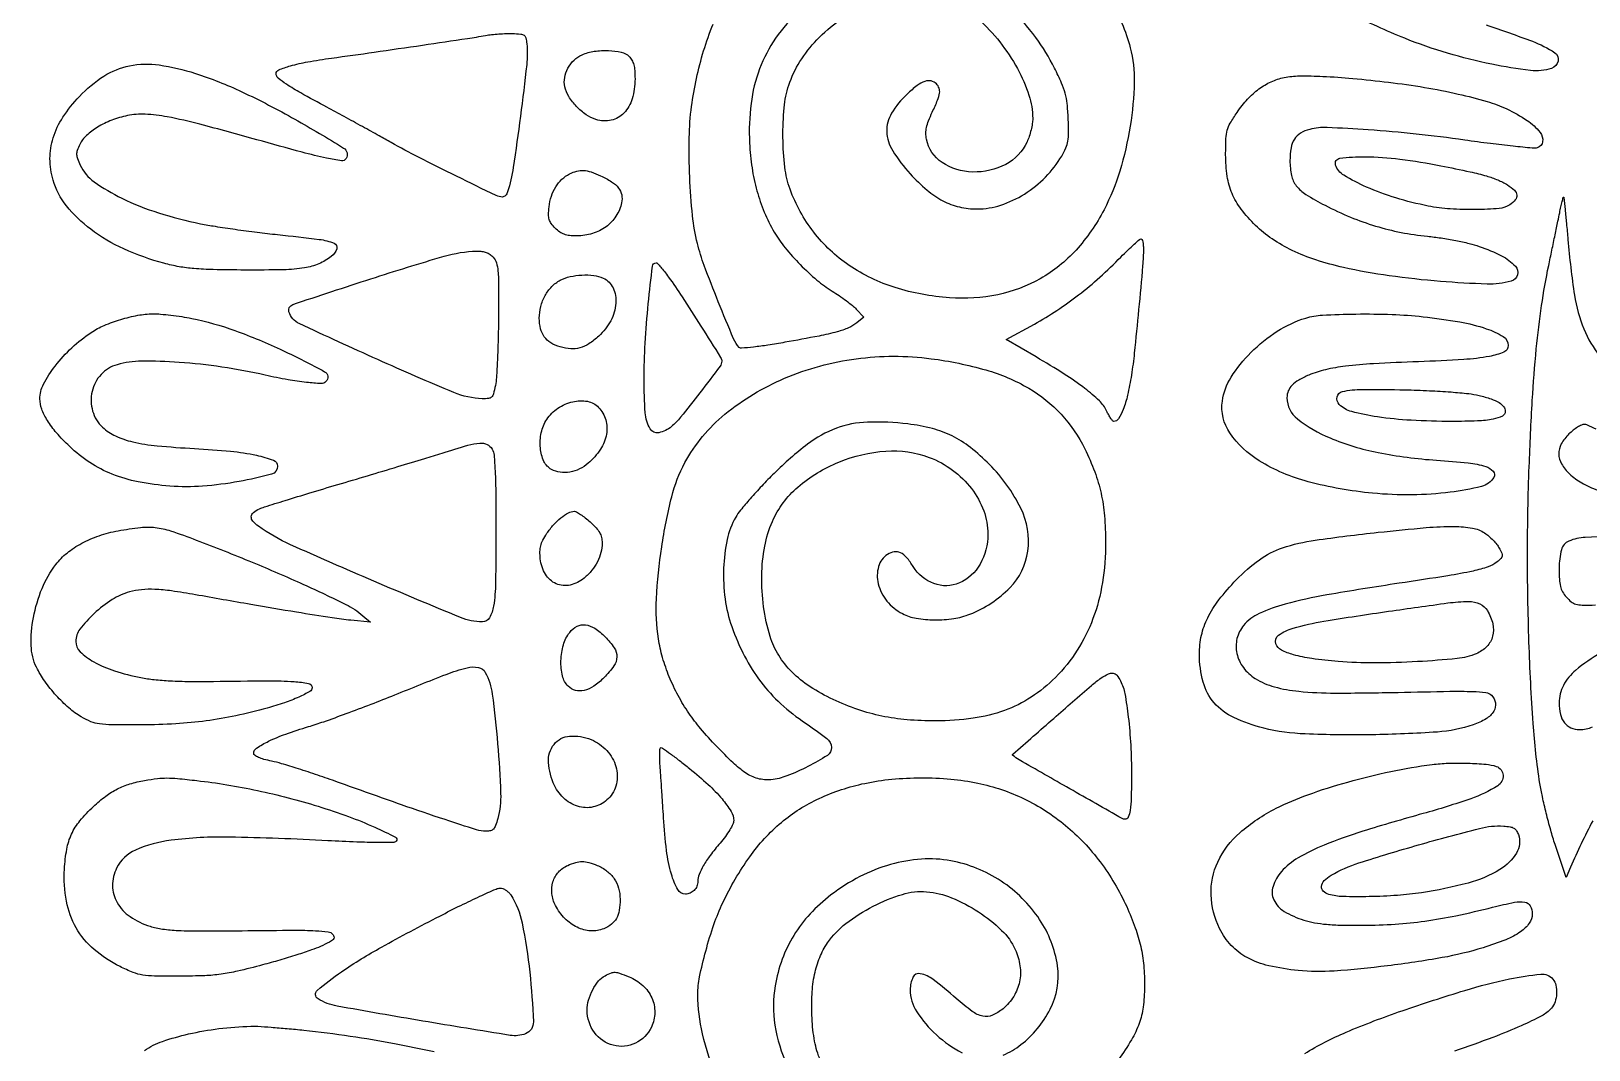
# Model space of a CAD drawing. Header units: inches. Extents: x 0 to 5940, y 0 to 4205.
# Drawn here: x 5384.58 to 5421.95, y 754.89 to 779.32 of the extents above; entities that cross this region are included whole.
import ezdxf

# ---------------------------------------------------------------- set-up
doc = ezdxf.new("R2010")
doc.units = ezdxf.units.IN
doc.header["$LTSCALE"] = 50
doc.header["$MEASUREMENT"] = 0
doc.layers.get('0').update_dxf_attribs({"color": 1})

# ---------------------------------------------------------------- blocks, each defined once
blk = doc.blocks.new('JACZ-COO-GE-001-CAR-LOGO-R00')
at = {"color": 8}
for points in [[(4803.14, 3117.4, -0.009), (4818.68, 3111.92, -0.057263), (4826.12, 3108.12, -0.311914), (4827.25, 3105.3, -0.262646), (4825.03, 3102.87, -0.110016), (4817.95, 3102.16, -0.020648), (4805.02, 3104.26, -0.021887), (4790.27, 3107.96, -0.021999), (4775.93, 3112.93, -0.029395), (4757.91, 3121.33, -0.075322)], [(4677.15, 3125.53, -0.084402), (4684.18, 3109.77, -0.068974), (4685.5, 3098.25, -0.034234), (4684.14, 3083.59, -0.033526), (4680.65, 3068.53, -0.045997), (4675.4, 3055.65, -0.064319), (4666.03, 3042.16, -0.079334), (4654.09, 3032.57, -0.080058), (4639.86, 3027.24, -0.066979), (4623.75, 3026.19, -0.05844), (4605.56, 3029.6, -0.073931), (4590.17, 3037.03, -0.078576), (4578.31, 3048.17, -0.07794), (4570.43, 3062.46, -0.058112), (4568.68, 3069.82, -0.026077), (4568.04, 3079.76, -0.026099), (4568.44, 3089.74, -0.05622), (4570, 3097.27, -0.061242), (4573.7, 3105.15, -0.051663), (4579.39, 3112.41, -0.047189), (4586.98, 3118.91, -0.036159)], [(4633.36, 3119.4, -0.042536), (4640.55, 3111.7, -0.041327), (4646.41, 3102.82, -0.044168), (4650.3, 3093.91, -0.082648), (4651.55, 3086.16, -0.037475), (4651.41, 3084.42, -0.019744), (4650.99, 3082.29, -0.019534), (4650.38, 3080.12, -0.028399), (4649.66, 3078.28, -0.167645), (4642.57, 3070.8, -0.127322), (4631.48, 3068.24, -0.138565), (4621.22, 3071.43, -0.204828), (4616.04, 3079.17, -0.046571), (4615.85, 3081.21, -0.05209), (4616.06, 3083.16, -0.04131), (4616.72, 3085.38, -0.016966), (4617.97, 3088.26, 0.011712), (4619.76, 3092.3, 0.061946), (4620.41, 3094.62, 0.120896), (4620.26, 3096.26, 0.113411), (4619.37, 3097.68, 0.143159), (4617.58, 3098.66, 0.139043), (4615.51, 3098.54, 0.080422), (4612.94, 3097.15, 0.023761), (4609.53, 3094.24, 0.068195), (4604.34, 3087.86, 0.147527), (4602.76, 3081.79, 0.129328), (4604.74, 3075.32, 0.046994), (4610.58, 3067.61, 0.031429), (4616.21, 3062.19, 0.055535), (4621.55, 3058.6, 0.063402), (4627.02, 3056.57, 0.057512), (4633.02, 3055.89, 0.079554), (4640.87, 3057.16, 0.060272), (4648.77, 3060.88, 0.058118), (4655.85, 3066.55, 0.062215), (4661.24, 3073.58, 0.029495), (4662.62, 3076.28, 0.060409), (4663.3, 3078.56, 0.043785), (4663.53, 3081.36, 0.009524), (4663.42, 3086.22, 0.014988), (4663.07, 3091.13, 0.041071), (4662.43, 3094.55, 0.038037), (4661.21, 3097.96, 0.011404), (4658.85, 3102.96, 0.043633), (4652.55, 3113.2, 0.032653), (4643.98, 3123.3, 0.033127)], [(4573.51, 3122.12, 0.053419), (4565.59, 3112.96, 0.061652), (4560.23, 3102.74, 0.058999), (4557.37, 3091.14, 0.04319), (4556.87, 3077.88, 0.025292), (4557.69, 3069.59, 0.030419), (4559.33, 3061.94, 0.031719), (4561.81, 3054.82, 0.03263), (4565.14, 3048.15, 0.038941), (4568.76, 3042.93, 0.022937), (4573.83, 3037.27, 0.022943), (4579.39, 3032.11, 0.039269), (4584.52, 3028.41, -0.013075), (4586.83, 3026.92, -0.011289), (4589.18, 3025.24, -0.011431), (4591.24, 3023.62, -0.032101), (4592.57, 3022.37), (4595.07, 3019.71), (4592.74, 3017.82, -0.069091), (4589.99, 3016.16, -0.03532), (4586.17, 3014.83, -0.018592), (4580.1, 3013.42, -0.003346), (4568.69, 3011.31, -0.006195), (4563.03, 3010.37, -0.010165), (4558.22, 3009.73, -0.005023), (4554.21, 3009.33, -0.222705), (4553.44, 3009.6, -0.09739), (4551.53, 3012.46, -0.003385), (4546.42, 3024.88, -0.006476), (4541.71, 3036.99, -0.028134), (4539.43, 3044.34, -0.036178), (4537.8, 3053.65, -0.014516), (4536.88, 3066.54, -0.014648), (4536.71, 3079.73, -0.029046), (4537.48, 3090.16, -0.020405), (4539.12, 3099.52, -0.02051), (4541.51, 3108.71, -0.020393), (4544.67, 3117.71, -0.01964)], [(4839.95, 2982.24, 0.007688), (4837.06, 2983.63, 0.108913), (4835.94, 2983.88, 0.112693), (4835.04, 2983.67, 0.028253), (4833.72, 2982.94, 0.027408), (4832.26, 2981.91, 0.024584), (4830.87, 2980.68, 0.072906), (4828.29, 2977.33, 0.131866), (4827.45, 2974, 0.130391), (4828.39, 2970.67, 0.07049), (4831.06, 2967.32, 0.062913), (4835.12, 2964.36, 0.039109), (4840.5, 2961.91, 0.02964)], [(4853.38, 2946.84, 0.005195), (4836.3, 2946.12, 0.087247), (4830.81, 2944.86, 0.233275), (4828.35, 2942, 0.063446), (4827.57, 2935.91, 0.012295), (4827.66, 2932.07, 0.04866), (4828.01, 2929.74, 0.070048), (4828.72, 2927.97, 0.047019), (4829.99, 2926.18, 0.044224), (4831.63, 2924.59, 0.104254), (4833.14, 2923.82, 0.062754), (4835.27, 2923.51, 0.008795), (4839.74, 2923.52, 0.025258)], [(4841.53, 2907.47, 0.044768), (4833.09, 2901.67, 0.098832), (4829.01, 2896.64, 0.121828), (4827.57, 2890.8, 0.056825), (4828.01, 2886.97, 0.107148), (4829.33, 2884.17, 0.128067), (4831.5, 2882.48, 0.102174), (4834.41, 2881.88, 0.102952), (4838.72, 2882.78, 0.029787)], [(4838.83, 2851.42, 0.019032), (4831.39, 2835.91), (4829.88, 2832.44), (4826.25, 2843.41, -0.011277), (4824.75, 2848.3, -0.007598), (4823.25, 2853.95, -0.007656), (4821.97, 2859.46, -0.015046), (4821.14, 2863.88, -0.021096), (4818.9, 2883.94, -0.008841), (4817.5, 2911.09, -0.008563), (4817, 2940.93, -0.009419), (4817.56, 2969.82, -0.004815), (4818.61, 2991.89, -0.009865), (4819.94, 3009.16, -0.012177), (4821.71, 3023.64, -0.015266), (4824.08, 3036.96, 0.000112), (4825.15, 3042.1, 0.00011), (4826.23, 3047.27, 0.000108), (4827.18, 3051.81, 0.000417), (4827.76, 3054.63, -0.003837), (4828.19, 3056.64, -0.006311), (4828.59, 3058.34, -0.001628), (4828.96, 3059.79, -0.342557), (4829.07, 3059.88, -0.384649), (4829.17, 3059.79, -0.00024), (4829.59, 3055.69, -0.002436), (4830.03, 3051.09, -0.001463), (4830.51, 3045.63, 0.015999), (4832.71, 3027.03, 0.060668), (4835.83, 3015.77, 0.07302), (4841.25, 3006.68, 0.030212)], [(4580.56, 2771.34, -0.055976), (4578.63, 2777.68, -0.035051), (4577.75, 2785.38, -0.022981), (4577.76, 2793.4, -0.038969), (4578.61, 2800.06, -0.045711), (4580.32, 2805.69, -0.054224), (4582.96, 2810.58, -0.078182), (4589.1, 2817.04, -0.044729), (4598.2, 2822.83, -0.045058), (4607.97, 2826.8, -0.09507), (4616.07, 2827.67, -0.076805), (4624.42, 2825.66, -0.046982), (4633.42, 2820.94, -0.047511), (4641.17, 2814.77, -0.094095), (4645.7, 2808.38, -0.071504), (4647.3, 2802.91, -0.086639), (4647.15, 2797.58, -0.088636), (4645.2, 2792.71, -0.078893), (4641.63, 2788.58, -0.073076), (4638.07, 2786.38, -0.156553), (4634.9, 2786.07, -0.104841), (4631.29, 2787.7, -0.023152), (4625.97, 2791.98, 0.016559), (4618.31, 2798.31, 0.117224), (4613.94, 2800.28, 0.339665), (4611.52, 2799.07, 0.113464), (4610.57, 2794.95, 0.144531), (4612.75, 2787.57, 0.065422), (4619.34, 2779.82, 0.064405), (4627.91, 2773.87, 0.120089)], [(4641.71, 2773.06, 0.061894), (4647.62, 2776.56, 0.056111), (4653.07, 2781.86, 0.051786), (4657.38, 2788.38, 0.157757), (4659.84, 2802.88, 0.111602), (4653.86, 2818.41, 0.099537), (4640.97, 2831.24, 0.100838), (4624.17, 2838.01, 0.062439), (4614.32, 2838.57, 0.052577), (4604.02, 2836.78, 0.049709), (4593.76, 2832.73, 0.044148), (4584.07, 2826.59, 0.04257), (4577.09, 2820.25, 0.049384), (4571.66, 2813.1, 0.04996), (4567.79, 2805.1, 0.045346), (4565.42, 2796.23, 0.082524), (4565.36, 2783.09, 0.06647), (4569.43, 2769.54, 0.064716)], [(4545.95, 2765.24, -0.036136), (4541.15, 2780.19, -0.059773), (4539.57, 2793.34, -0.050619), (4540.17, 2799.23, -0.015945), (4542.22, 2807.85, -0.016436), (4544.98, 2816.78, -0.027821), (4547.93, 2824.02, -0.043633), (4556.92, 2839.35, -0.063647), (4567.52, 2850.85, -0.067158), (4580.2, 2858.89, -0.055805), (4595.37, 2863.9, -0.028625), (4604.43, 2865.28, -0.022968), (4614.27, 2865.75, -0.022942), (4624.13, 2865.31, -0.028326), (4633.23, 2863.96, -0.061787), (4648.69, 2858.72, -0.060565), (4662.52, 2849.83, -0.059035), (4674.11, 2837.65, -0.053621), (4682.97, 2822.72, -0.020323), (4685.85, 2815.65, -0.032025), (4687.68, 2809.37, -0.033035), (4688.66, 2803.04, -0.023534), (4688.94, 2795.87, -0.030943), (4688.47, 2789.11, -0.053577), (4687.15, 2783.65, -0.048421), (4684.58, 2778.22, -0.020745), (4680.19, 2771.51, -0.028564)], [(4742.49, 2773.59, -0.037572), (4756.33, 2780.72, -0.017857), (4775.07, 2787.89, -0.008022), (4796.07, 2794.7, -0.022774), (4810.97, 2798.53, -0.027068), (4821.41, 2800.13, -0.249011), (4825.51, 2798.45, -0.120338), (4826.51, 2796.41, -0.067391), (4826.73, 2793.64, -0.0661), (4826.2, 2790.85, -0.101506), (4824.97, 2788.72, -0.090633), (4821.74, 2786.18, -0.016976), (4814.93, 2782.88, -0.01459), (4805.41, 2778.99, -0.006358), (4792.57, 2774.36, 0.011298)], [(4354.51, 2774.64, -0.063929), (4360.57, 2777.65, -0.027169), (4369.29, 2780.13, -0.025204), (4379.45, 2781.91, -0.022899), (4390.07, 2782.73, -0.022868), (4392.41, 2782.7, -0.003711), (4396.94, 2782.39, -0.004087), (4402.27, 2781.95, -0.003586), (4407.83, 2781.4, -0.009753), (4423.35, 2779.44, -0.011062), (4438.14, 2776.95, -0.004076), (4451.38, 2774.31, -0.355286)]]:
    blk.add_lwpolyline(points, format="xyb", dxfattribs=at)
for points in [[(4482.39, 3111.09, -0.051554), (4482.34, 3104.15, -0.00464), (4480.26, 3086.87, -0.005366), (4477.86, 3069.76, -0.038325), (4475.98, 3061.63, -0.058154), (4475.68, 3060.96, -0.061975), (4475.24, 3060.39, -0.069548), (4474.74, 3060.01, -0.128111), (4474.24, 3059.88, -0.113107), (4472.16, 3060.36, -0.001212), (4458.85, 3066.83, -0.004319), (4446.2, 3073.17, -0.010706), (4437.07, 3078.08, 0.002592), (4433.07, 3080.32, 0.000975), (4427.45, 3083.41, 0.000966), (4421.32, 3086.75, 0.001175), (4415.57, 3089.86, -0.003786), (4406.79, 3094.66, -0.018959), (4402, 3097.57, -0.029854), (4399.24, 3099.63, -0.220424), (4398.57, 3101.08, -0.305323), (4399.45, 3102.39, -0.027629), (4403.36, 3103.73, -0.024665), (4409.11, 3105.05, -0.009974), (4417.07, 3106.3, 0.001424), (4431.3, 3108.3, 0.000964), (4447.52, 3110.65, 0.000677), (4462.56, 3112.88, 0.007454), (4468.57, 3113.88, -0.01652), (4470.62, 3114.18, -0.009888), (4473.07, 3114.4, -0.009895), (4475.52, 3114.53, -0.016925), (4477.57, 3114.53, -0.014304), (4480.36, 3114.36, -0.133186), (4481.48, 3113.94, -0.183169), (4482.07, 3113.07, -0.032284)], [(4516.57, 3106.88, -0.067992), (4517.53, 3105.62, -0.063808), (4518.14, 3104.11, -0.046956), (4518.47, 3102.13, -0.017822), (4518.57, 3099.33, -0.070221), (4517.63, 3092.7, -0.122359), (4514.87, 3087.92, -0.149641), (4510.64, 3085.57, -0.12573), (4505.5, 3085.78, -0.080206), (4502.24, 3087.36, -0.050045), (4499.01, 3090.14, -0.050304), (4496.43, 3093.48, -0.085784), (4495.1, 3096.73, -0.099222), (4495.05, 3099.8, -0.079341), (4496.15, 3102.94, -0.077759), (4498.19, 3105.62, -0.088743), (4500.88, 3107.41, -0.065), (4504.95, 3108.59, -0.046232), (4509.68, 3108.86, -0.047452), (4513.99, 3108.3, -0.141318)], [(4371.57, 3101.21, -0.031382), (4387.13, 3095.04, -0.018711), (4404.83, 3085.89, -0.009638), (4421.13, 3076.26, -0.414312), (4421.96, 3072.71, -0.295885), (4420.47, 3072, -0.018753), (4415.44, 3072.87, -0.013976), (4407.3, 3074.83, -0.002433), (4392.07, 3079.03, 0.003875), (4373.1, 3084.21, 0.018601), (4362.18, 3086.67, 0.033066), (4354.76, 3087.55, 0.064782), (4348.83, 3087.09, 0.039971), (4343.59, 3085.54, 0.044391), (4338.85, 3083.22, 0.049067), (4335.11, 3080.42, 0.096729), (4332.9, 3077.45, 0.02475), (4332.07, 3075.45, 0.092529), (4331.85, 3074.11, 0.085731), (4332.12, 3072.73, 0.019478), (4333.06, 3070.53, 0.1278), (4337.72, 3064.97, 0.041729), (4347, 3059.46, 0.036649), (4359.22, 3054.59, 0.027105), (4373.32, 3050.96, 0.01031), (4378.16, 3050.1, 0.003999), (4384.9, 3049.09, 0.003956), (4392.22, 3048.12, 0.004888), (4399.06, 3047.33, -0.004967), (4412.99, 3045.72, -0.065733), (4417.98, 3044.41, -0.396995), (4418.82, 3042.57, -0.145021), (4417.01, 3040.01, -0.066687), (4412.86, 3037.56, -0.061271), (4408.09, 3036.2, -0.033757), (4401.02, 3035.57, -0.006371), (4388.07, 3035.47, -0.003916), (4377.54, 3035.61, -0.015549), (4371.08, 3035.95, -0.023449), (4366.11, 3036.59, -0.021398), (4361.07, 3037.72, -0.040925), (4347.67, 3042.52, -0.054484), (4336.56, 3049.1, -0.062854), (4328.44, 3056.96, -0.098615), (4323.98, 3065.54, -0.070394), (4322.95, 3072.71, -0.076707), (4324.01, 3079.67, -0.069135), (4327.27, 3086.54, -0.044279), (4332.76, 3093.48, -0.06123), (4341, 3100.3, -0.093325), (4349.59, 3103.76, -0.084881), (4359.45, 3104.02, -0.043049)], [(4770.57, 3098.25, -0.011872), (4782.56, 3096.53, -0.013894), (4793.84, 3094.31, -0.014897), (4803.47, 3091.83, -0.040103), (4810.07, 3089.33, -0.036158), (4816.85, 3085.51, -0.079993), (4821.2, 3081.49, -0.200532), (4822.06, 3078.36, -0.308876), (4820.26, 3076.34, -0.084965), (4818.61, 3076.21, -0.002965), (4812.19, 3076.85, -0.005447), (4804.59, 3077.73, -0.003773), (4796.01, 3078.89, 0.008737), (4779.72, 3080.93, 0.009386), (4763.75, 3082.34, 0.007376), (4749.98, 3083.1, 0.07157), (4744.18, 3082.5, 0.07335), (4741.09, 3081.22, 0.11786), (4739.05, 3079.23, 0.099384), (4737.93, 3076.28, 0.041651), (4737.57, 3072.01, 0.051639), (4738.08, 3067.07, 0.115607), (4739.67, 3063.67, 0.086511), (4742.93, 3060.74, 0.02062), (4749.29, 3057.12, 0.021107), (4757.81, 3053.17, 0.024619), (4766.21, 3050.17, 0.025103), (4774.72, 3048.06, 0.023733), (4783.56, 3046.76, -0.013313), (4788.08, 3046.19, -0.010268), (4792.98, 3045.34, -0.010406), (4797.52, 3044.36, -0.024326), (4800.86, 3043.39, -0.034191), (4808.33, 3040.23, -0.089787), (4812.95, 3036.74, -0.259568), (4813.65, 3033.86, -0.262818), (4811.56, 3031.77, -0.07552), (4803.48, 3030.79, -0.012763), (4787.89, 3031.66, -0.014657), (4770.78, 3033.56, -0.019892), (4755.49, 3036.33, -0.023582), (4746.27, 3038.85, -0.032912), (4738.34, 3042.01, -0.036664), (4731.62, 3045.85, -0.045905), (4726.06, 3050.38, -0.035489), (4721.22, 3055.85, -0.06348), (4718.2, 3061.03, -0.063825), (4716.59, 3066.79, -0.036271), (4716.07, 3074.01, -0.009295), (4716.17, 3079.44, -0.056412), (4716.59, 3082.21, -0.068193), (4717.59, 3084.6, -0.017073), (4719.87, 3088.16, -0.035145), (4723.41, 3092.59, -0.047729), (4727.21, 3096, -0.052118), (4731.29, 3098.4, -0.057095), (4735.66, 3099.82, -0.047749), (4740.69, 3100.35, -0.013503), (4748.57, 3100.21, -0.011766), (4758.55, 3099.52, -0.006712)], [(4788.07, 3070.33, -0.003469), (4797.86, 3068.29, -0.017182), (4803.31, 3066.91, -0.029971), (4807.05, 3065.59, -0.037338), (4810.32, 3063.9, -0.051024), (4812.6, 3062.16, -0.177864), (4813.42, 3060.53, -0.207767), (4812.93, 3058.93, -0.071088), (4811.07, 3057.29, -0.12455), (4807.53, 3056.06, -0.017318), (4799.71, 3055.67, -0.020824), (4791.17, 3055.9, -0.031445), (4783.79, 3056.87, -0.025098), (4772.96, 3059.57, -0.030663), (4763.17, 3063.2, -0.030706), (4755.59, 3067.14, -0.180159), (4752.83, 3070.58, -0.470552), (4754.25, 3072.84, -0.034246), (4762.64, 3073.36, -0.029775), (4774.36, 3072.57, -0.018056)], [(4507.07, 3067, -0.035103), (4510.76, 3064.98, -0.084567), (4513.05, 3062.89, -0.114996), (4514.11, 3060.6, -0.105572), (4514.09, 3057.99, -0.089545), (4512.21, 3053.48, -0.090333), (4508.88, 3049.92, -0.086322), (4504.36, 3047.66, -0.073276), (4499.07, 3046.88, -0.026142), (4496.66, 3047, -0.060152), (4494.89, 3047.41, -0.068029), (4493.41, 3048.18, -0.042234), (4491.9, 3049.45, -0.036052), (4490.54, 3051.02, -0.089946), (4489.87, 3052.38, -0.077164), (4489.66, 3054, -0.021661), (4489.84, 3056.57, -0.05153), (4490.61, 3060.11, -0.058944), (4492.08, 3063.25, -0.062666), (4494.13, 3065.8, -0.073144), (4496.67, 3067.61, -0.055427), (4499.06, 3068.53, -0.078254), (4501.34, 3068.75, -0.065372), (4503.86, 3068.26, -0.027563)], [(4688.57, 3042.63, -0.021511), (4688.31, 3036.92, -0.001813), (4686.98, 3022.25, -0.002228), (4685.53, 3007.74, -0.014087), (4684.56, 3000.38, -0.01494), (4683.27, 2993.67, -0.036443), (4681.82, 2988.86, -0.050969), (4680.27, 2985.77, -0.255834), (4678.63, 2984.88, -0.229338), (4678.28, 2985.05, -0.018732), (4677.66, 2985.9, -0.02217), (4676.97, 2987.03, -0.015122), (4676.28, 2988.36, 0.09081), (4673.83, 2991.75, 0.027647), (4669, 2995.89, 0.021947), (4662.07, 3000.72, 0.010208), (4652.69, 3006.41), (4642.66, 3012.21), (4652.12, 3017.43, 0.019562), (4659.66, 3021.99, 0.018919), (4666.9, 3027.17, 0.018228), (4673.99, 3033.08, 0.015439), (4681.04, 3039.81, -0.006108), (4683.38, 3042.14, -0.009243), (4685.48, 3044.1, -0.004608), (4687.29, 3045.69, -0.180291), (4687.79, 3045.88, -0.301168), (4688.09, 3045.68, -0.041509), (4688.34, 3044.92, -0.036337), (4688.51, 3043.87, -0.022681)], [(4471.16, 3039.76, -0.111228), (4472.22, 3037.89, -0.051048), (4472.75, 3035.12, -0.02125), (4472.96, 3030.33, -0.002436), (4472.92, 3019.51, -0.00432), (4472.79, 3012.24, -0.005148), (4472.55, 3005.38, -0.004481), (4472.23, 2999.61, -0.033091), (4471.87, 2996.88, -0.014845), (4471.23, 2994.1, -0.131748), (4470.62, 2993.02, -0.175155), (4469.62, 2992.55, -0.031055), (4467.51, 2992.47, -0.092654), (4457.99, 2994.52, -0.006354), (4432.57, 3005.53, -0.003698), (4406.32, 3017.55, -0.209165), (4402.85, 3021.48, -0.410334), (4404.1, 3023.95, -0.002521), (4430.23, 3032.54, -0.007039), (4454.72, 3040.08, -0.064889), (4465.66, 3041.79, -0.037722), (4467.39, 3041.7, -0.056791), (4468.85, 3041.34, -0.062306), (4470.09, 3040.7, -0.059064)], [(4529.79, 3033.13, -0.011008), (4534.35, 3026.47, -0.003881), (4540.6, 3016.73, -0.000836), (4547.2, 3006.24, -0.140851), (4547.57, 3004.96, -0.163452), (4547.01, 3003.3, -0.002143), (4540.27, 2994.47, -0.005), (4533.82, 2986.28, -0.048945), (4530.74, 2983.13, -0.124884), (4526.54, 2981.1, -0.322065), (4523.63, 2982.41, -0.11451), (4521.98, 2987.77, -0.017984), (4521.6, 2998.88, -0.014031), (4521.97, 3011.04, -0.010967), (4523.02, 3024.21, -0.003549), (4524.4, 3036.82, -0.380601), (4525.59, 3037.88, -0.204052), (4526.04, 3037.69, -0.010329), (4527.15, 3036.48, -0.015154), (4528.43, 3034.95, -0.010273)], [(4507.96, 3032.75, -0.178623), (4511.24, 3029.49, -0.12899), (4512.17, 3024.37, -0.103973), (4510.46, 3018.52, -0.086411), (4506.46, 3013.4, -0.037164), (4503.11, 3010.8, -0.078439), (4500.12, 3009.43, -0.086862), (4497.06, 3009.12, -0.054436), (4493.52, 3009.78, -0.063799), (4490.39, 3011.17, -0.099668), (4488.23, 3013.15, -0.097798), (4486.99, 3015.85, -0.05955), (4486.57, 3019.35, -0.061459), (4487.06, 3023.28, -0.064349), (4488.48, 3026.91, -0.067207), (4490.71, 3029.92, -0.078846), (4493.55, 3032.04, -0.065411), (4496.85, 3033.26, -0.04365), (4500.83, 3033.81, -0.044095), (4504.78, 3033.65, -0.075186)], [(4370.36, 3019.29, -0.035902), (4384.8, 3015.23, -0.023225), (4400.85, 3008.58, -0.015848), (4414.77, 3001.49, -0.499682), (4415.23, 2998.21, -0.208425), (4413.57, 2997.55, -0.016876), (4408.76, 2997.89, -0.01905), (4402.54, 2998.78, -0.010231), (4394.94, 3000.33, 0.018214), (4380.44, 3003.04, 0.019408), (4366.09, 3004.62, 0.020113), (4353.57, 3005, 0.065377), (4345.37, 3003.84, 0.140471), (4340.02, 3000.56, 0.129493), (4337.02, 2994.85, 0.127824), (4337.2, 2988.35, 0.135178), (4340.54, 2982.91, 0.080786), (4344.85, 2980.02, 0.050551), (4350.6, 2978.06, 0.03315), (4358.81, 2976.73, 0.010343), (4371.25, 2975.82, -0.010889), (4383.35, 2974.91, -0.028451), (4391.97, 2973.58, -0.036267), (4397.64, 2971.93, -0.313589), (4399.07, 2969.88, -0.340567), (4397.03, 2967.23, -0.018972), (4386.2, 2964.81, -0.026776), (4373.98, 2963.23, -0.038464), (4363.07, 2963.26, -0.028103), (4352.44, 2964.7, -0.046534), (4343.76, 2967.24, -0.051324), (4336.31, 2971.11, -0.044807), (4329.44, 2976.58, -0.023228), (4325.15, 2981.06, -0.039519), (4322.07, 2985.22, -0.048642), (4320.19, 2989.02, -0.091242), (4319.57, 2992.38, -0.121091), (4320.78, 2997.3, -0.043942), (4324.68, 3003.39, -0.040925), (4330.26, 3009.51, -0.041252), (4336.74, 3014.61, -0.045105), (4341.11, 3016.97, -0.027912), (4346.6, 3018.96, -0.02783), (4352.31, 3020.34, -0.042836), (4357.36, 3020.82, -0.022392), (4359.93, 3020.74, -0.009464), (4363.36, 3020.4, -0.009342), (4367.02, 3019.9, -0.01205)], [(4782.07, 3019.87, -0.015724), (4794.36, 3018.13, -0.038277), (4803.22, 3015.87, -0.054811), (4808.89, 3013.24, -0.262362), (4810.57, 3010.25, -0.300054), (4809.12, 3008.06, -0.056539), (4804.27, 3006.6, -0.0295), (4795.69, 3005.57, -0.006187), (4780.57, 3004.83, 0.004409), (4765.49, 3004.15, 0.01679), (4756.1, 3003.33, 0.026716), (4749.44, 3002.16, 0.042027), (4743.91, 3000.38, 0.030224), (4740.5, 2998.7, 0.071251), (4738.27, 2996.98, 0.09575), (4737.01, 2995.05, 0.097255), (4736.57, 2992.8, 0.232147), (4740.05, 2985.71, 0.065777), (4750.97, 2979.35, 0.050537), (4767.06, 2974.47, 0.031642), (4786.58, 2971.91, -0.009381), (4797.2, 2971, -0.04735), (4803.03, 2969.82, -0.13954), (4805.54, 2968.21, -0.330245), (4805.72, 2966.12, -0.197063), (4801.63, 2963.15, -0.027611), (4791.16, 2961.21, -0.02948), (4778.41, 2960.32, -0.026578), (4765.19, 2960.88, -0.040485), (4743.7, 2964.71, -0.073353), (4727.31, 2971.72, -0.104698), (4717.5, 2981.03, -0.18677), (4714.96, 2991.7, -0.108077), (4717.86, 2999.63, -0.055641), (4724.51, 3007.9, -0.053148), (4733.34, 3014.99, -0.066887), (4742.84, 3019.42, -0.063019), (4748.43, 3020.42, -0.00992), (4759.61, 3020.77, -0.011776), (4771.7, 3020.63, -0.018468)], [(4617.57, 3005.85, -0.036999), (4635.9, 3002.08, -0.06346), (4650.22, 2995.97, -0.073733), (4661.06, 2987.25, -0.073017), (4668.95, 2975.74, -0.024059), (4672.29, 2967.99, -0.034943), (4674.41, 2960.86, -0.033877), (4675.55, 2953.33, -0.020851), (4675.93, 2944.38, -0.039457), (4674.87, 2930.99, -0.049691), (4671.71, 2918.97, -0.052739), (4666.45, 2908.39, -0.054853), (4659.15, 2899.31, -0.050756), (4651.03, 2892.7, -0.058538), (4642.1, 2888.22, -0.053252), (4631.69, 2885.66, -0.032644), (4619.07, 2884.78, -0.021802), (4609.53, 2885.15, -0.030687), (4601.1, 2886.38, -0.031669), (4593.09, 2888.58, -0.025625), (4584.82, 2891.92, -0.036192), (4577.12, 2896.2, -0.051665), (4571.05, 2901.13, -0.057504), (4566.62, 2906.72, -0.064009), (4563.76, 2912.99, -0.041061), (4561.56, 2922.94, -0.038651), (4560.96, 2933.31, -0.040329), (4561.94, 2943.15, -0.059103), (4564.5, 2951.45, -0.111973), (4573.04, 2962.93, -0.08037), (4586.74, 2971.29, -0.079775), (4602.48, 2974.95, -0.107182), (4616.93, 2972.85, -0.068915), (4624.78, 2968.6, -0.071327), (4631.08, 2962.42, -0.074758), (4635.16, 2955.01, -0.089017), (4636.56, 2947.16, -0.126858), (4633.98, 2937.17, -0.165842), (4627.03, 2930.87, -0.193643), (4618.53, 2930.66, -0.166491), (4611.58, 2936.37, 0.037224), (4609.37, 2939.41, 0.106522), (4607.31, 2940.99, 0.151423), (4605.24, 2941.29, 0.106101), (4603.02, 2940.44, 0.179914), (4600, 2936.34, 0.131714), (4599.9, 2930.63, 0.110228), (4602.81, 2924.83, 0.102135), (4607.97, 2920.63, 0.078472), (4612.6, 2919.09, 0.039497), (4618.74, 2918.55, 0.03885), (4625.14, 2918.99, 0.057189), (4630.57, 2920.45, 0.10457), (4643.93, 2929.28, 0.163456), (4649.92, 2941.55, 0.148182), (4647.55, 2955.88, 0.081605), (4637.13, 2970.46, 0.030021), (4630.7, 2976.18, 0.051536), (4624.64, 2980.01, 0.052414), (4618, 2982.48, 0.032259), (4609.8, 2984.03, 0.039233), (4596.28, 2984.63, 0.080105), (4585.89, 2982.58, 0.075307), (4576.26, 2977.27, 0.031411), (4565.06, 2967.49, 0.008713), (4560.95, 2963.29, 0.009195), (4557.07, 2959.01, 0.008886), (4553.87, 2955.21, 0.040554), (4552.23, 2952.83, 0.077862), (4549.39, 2945.41, 0.04366), (4548.2, 2935.79, 0.042126), (4548.69, 2925.58, 0.051702), (4550.92, 2916.3, 0.035113), (4555.23, 2906.36, 0.043211), (4560.65, 2897.83, 0.043936), (4567.37, 2890.48, 0.038394), (4575.57, 2884.03, -0.018222), (4582.7, 2878.88, -0.216231), (4584.25, 2875.93, -0.269342), (4582.88, 2873.24, -0.027185), (4576.39, 2869.51, -0.024563), (4569.34, 2866.38, -0.06701), (4564.03, 2865.12, -0.092387), (4559.64, 2865.49, -0.084721), (4555.53, 2867.41, -0.037971), (4551.35, 2870.8, -0.013339), (4545.88, 2876.26, -0.01362), (4540.52, 2882.21, -0.025631), (4536.59, 2887.34, -0.027044), (4533, 2893.23, -0.026394), (4530.02, 2899.51, -0.026961), (4527.79, 2905.93, -0.031773), (4526.4, 2912.21, -0.051867), (4525.73, 2925.59, -0.024063), (4527.49, 2942.91, -0.02383), (4530.84, 2959.69, -0.062884), (4535.27, 2971.09, -0.097461), (4548.62, 2987.26, -0.071793), (4568.56, 2999.29, -0.067071), (4592.51, 3005.81, -0.06517)], [(4800.81, 2993.56, -0.019923), (4804.84, 2992.39, -0.056329), (4807.5, 2991.16, -0.091056), (4809.03, 2989.8, -0.166829), (4809.57, 2988.23, -0.28497), (4808.59, 2986.65, -0.068757), (4805.55, 2985.63, -0.036896), (4800.27, 2985.04, -0.00956), (4791.73, 2984.88, -0.013596), (4778.08, 2985.25, -0.023644), (4766.81, 2986.4, -0.026023), (4758.23, 2988.15, -0.13389), (4754.06, 2990.53, -0.258296), (4753.33, 2993.08, -0.289116), (4755.12, 2994.86, -0.054193), (4761.7, 2995.59, -0.006784), (4776.07, 2995.44, -0.005336), (4784.19, 2995.15, -0.0075), (4791.42, 2994.71, -0.007786), (4797.34, 2994.17, -0.033699)], [(4506.38, 2989.58, -0.117902), (4508.77, 2985.4, -0.117422), (4509.02, 2980.57, -0.100405), (4507, 2975.57, -0.066896), (4502.92, 2970.88, -0.068148), (4500.05, 2968.98, -0.070978), (4496.8, 2967.95, -0.074654), (4493.55, 2967.9, -0.089805), (4490.64, 2968.84, -0.163799), (4488.12, 2971.52, -0.084354), (4486.92, 2976.01, -0.076687), (4487.23, 2981.11, -0.09207), (4489.08, 2985.53, -0.099099), (4492.78, 2989.29, -0.091705), (4497.74, 2991.46, -0.10233), (4502.68, 2991.59, -0.161011)], [(4470.78, 2975.63, -0.108028), (4471.43, 2973.58, -0.010388), (4471.78, 2968.33, -0.009225), (4472.01, 2960.56, -0.002561), (4472.07, 2948.38, -0.003954), (4471.93, 2931, -0.032757), (4471.28, 2923.14, -0.093988), (4469.93, 2919.26, -0.268428), (4467.55, 2917.88, -0.098147), (4460.17, 2919.34, -0.002968), (4431.18, 2931.5, -0.004704), (4403.4, 2943.67, -0.049228), (4392.62, 2949.84, -0.058443), (4390.77, 2951.51, -0.197848), (4390.26, 2953.02, -0.20832), (4390.97, 2954.4, -0.064828), (4392.99, 2955.66, -0.030801), (4394.67, 2956.3, -0.000988), (4401.63, 2958.48, -0.001905), (4409.86, 2960.99, -0.001321), (4419.18, 2963.77, 0.000711), (4429.13, 2966.73, 0.000669), (4439.28, 2969.78, 0.000665), (4448.27, 2972.5, 0.002317), (4454.07, 2974.3, -0.0062), (4462.68, 2976.89, -0.050246), (4466.73, 2977.63, -0.131891), (4469.1, 2977.19, -0.152831)], [(4503.57, 2951.26, -0.020727), (4505.6, 2949.27, -0.059262), (4506.77, 2947.68, -0.075962), (4507.37, 2946.11, -0.053338), (4507.57, 2944.21, -0.060659), (4507.18, 2941.02, -0.058505), (4506.04, 2937.97, -0.055072), (4504.14, 2935.12, -0.043811), (4501.53, 2932.5, -0.119359), (4496.87, 2930.18, -0.160733), (4492.22, 2930.62, -0.155063), (4488.62, 2933.78, -0.109548), (4486.9, 2938.91, -0.029133), (4486.78, 2941.39, -0.060835), (4487.03, 2943.31, -0.057937), (4487.75, 2945.16, -0.024261), (4489.12, 2947.47, -0.037624), (4491.28, 2950.28, -0.040507), (4493.8, 2952.65, -0.044234), (4496.29, 2954.31, -0.120089), (4498.32, 2954.85, -0.139168), (4499.02, 2954.67, -0.016991), (4500.37, 2953.81, -0.019079), (4501.94, 2952.65, -0.014667)], [(4371.85, 2945.23, -0.006955), (4390.57, 2937.81, -0.008697), (4407.71, 2930.39, -0.007254), (4421.84, 2923.73, -0.064363), (4427.57, 2919.94), (4430.07, 2917.79), (4423.57, 2918.42, -0.013975), (4417.31, 2919.21, -0.00236), (4405.4, 2921.1, -0.002297), (4390.14, 2923.67, -0.001281), (4371.57, 2926.94, 0.00883), (4363.59, 2928.22, 0.024769), (4357.96, 2928.74, 0.034501), (4353.52, 2928.62, 0.043866), (4349.5, 2927.88, 0.075063), (4343.74, 2925.3, 0.043467), (4337.72, 2920.65, 0.042836), (4332.96, 2915.45, 0.165267), (4331.57, 2911.36, 0.202938), (4333.03, 2907.9, 0.06573), (4337.59, 2904.51, 0.049804), (4344.52, 2901.52, 0.028768), (4353.33, 2899.26, 0.021876), (4357.81, 2898.59, 0.01336), (4363.15, 2898.17, 0.010931), (4369.6, 2897.97, 0.005875), (4377.57, 2897.99, -0.002371), (4395.84, 2898.18, -0.01734), (4404.58, 2897.92, -0.032925), (4409.41, 2897.29, -0.358011), (4410.57, 2895.88, -0.27126), (4409.83, 2894.61, -0.020869), (4406.17, 2892.76, -0.024027), (4401.32, 2890.82, -0.015641), (4395.57, 2889.04, -0.015164), (4385.06, 2886.48, -0.019051), (4375.18, 2884.78, -0.018582), (4365, 2883.81, -0.013312), (4353.57, 2883.45, -0.003077), (4343.64, 2883.47, -0.031021), (4339.51, 2883.75, -0.064223), (4336.65, 2884.52, -0.035835), (4333.4, 2886.12, -0.046926), (4329.27, 2889.11, -0.029371), (4325.01, 2893.3, -0.029088), (4321.2, 2898.04, -0.040856), (4318.43, 2902.71, -0.107426), (4316.66, 2909.93, -0.053258), (4317.42, 2919.37, -0.051118), (4320.29, 2929.05, -0.06641), (4324.9, 2937.06, -0.059674), (4328.65, 2940.89, -0.045297), (4333.55, 2944.14, -0.042139), (4339.34, 2946.66, -0.036638), (4345.74, 2948.32, -0.017033), (4353.23, 2949.43, -0.057664), (4358.16, 2949.42, -0.050489), (4363.29, 2948.28, -0.010939)], [(4802.65, 2947.61, -0.030191), (4804.05, 2946.53, -0.022008), (4805.48, 2945.18, -0.022366), (4806.72, 2943.78, -0.044755), (4807.54, 2942.55, -0.021392), (4808.39, 2940.83, -0.144028), (4808.51, 2939.89, -0.156224), (4808.1, 2939.08, -0.026473), (4806.81, 2937.9, -0.091905), (4803.85, 2936.26, -0.026739), (4798.8, 2934.87, -0.014099), (4790.4, 2933.29, -0.002308), (4774.07, 2930.77, 0.005235), (4749.92, 2926.89, 0.023709), (4735.99, 2923.81, 0.041528), (4727.28, 2920.65, 0.110608), (4722.05, 2916.67, 0.11837), (4719.86, 2912.3, 0.112057), (4719.84, 2907.32, 0.105609), (4722, 2902.59, 0.094832), (4725.98, 2898.94, 0.071749), (4732.36, 2896.16, 0.042703), (4740.52, 2894.66, 0.024346), (4752.7, 2894.08, 0.005314), (4773.7, 2894.32, -0.001355), (4791.05, 2894.66, -0.011919), (4798.74, 2894.61, -0.023331), (4803.08, 2894.27, -0.166838), (4804.95, 2893.36, -0.158823), (4806.27, 2890.76, -0.178949), (4805.72, 2888.03, -0.11839), (4803.14, 2885.47, -0.054541), (4798.83, 2883.45, -0.065465), (4786.87, 2881.05, -0.012803), (4764.89, 2880.14, -0.013668), (4742.7, 2880.4, -0.050035), (4728.79, 2882.34, -0.050553), (4718.82, 2885.87, -0.103971), (4712.24, 2890.84, -0.112701), (4708.55, 2897.75, -0.066261), (4707.29, 2907.07, -0.055845), (4707.98, 2913.39, -0.059818), (4710.06, 2919.25, -0.050431), (4713.81, 2925.21, -0.02573), (4719.6, 2931.91, -0.045646), (4727.36, 2938.65, -0.075268), (4735.07, 2942.6, -0.045791), (4746.04, 2945.19, -0.008069), (4767.07, 2947.81, -0.005121), (4783.12, 2949.38, -0.023306), (4792.5, 2949.77, -0.040878), (4798.58, 2949.23, -0.106356)], [(4803.58, 2921.63, -0.079876), (4805.39, 2917.21, -0.120519), (4805.34, 2913.08, -0.130167), (4803.42, 2909.65, -0.101901), (4799.89, 2907.24, -0.073997), (4793.49, 2905.62, -0.011063), (4780.2, 2904.58, -0.013312), (4765.86, 2904.15, -0.021579), (4753.68, 2904.64, -0.012878), (4744.89, 2905.61, -0.034771), (4738.74, 2906.88, -0.050307), (4734.7, 2908.47, -0.184379), (4732.89, 2910.49, -0.342073), (4733.78, 2913.43, -0.084324), (4738.64, 2915.79, -0.030454), (4748.95, 2918.11, -0.004252), (4770.57, 2921.42, -0.002173), (4790.35, 2924.19, -0.032137), (4797.33, 2924.68, -0.109565), (4801.04, 2923.89, -0.149368)], [(4508.57, 2912.88, -0.047631), (4511.63, 2909.18, -0.156776), (4512.5, 2906.17, -0.149017), (4511.48, 2903.13, -0.04169), (4508.2, 2899.25, -0.046533), (4504.77, 2896.4, -0.091138), (4501.53, 2894.96, -0.122598), (4498.65, 2894.98, -0.134119), (4496.22, 2896.37, -0.140006), (4494.32, 2899.79, -0.064319), (4493.81, 2904.9, -0.062257), (4494.63, 2910.23, -0.09778), (4496.73, 2914.35, -0.107022), (4499.19, 2916.39, -0.151478), (4501.97, 2916.88, -0.116441), (4505.1, 2915.72, -0.04959)], [(4468.51, 2900.99, -0.090668), (4470.84, 2893.72, -0.011266), (4472.62, 2877.15, -0.012078), (4473.63, 2860.54, -0.076028), (4472.66, 2852.13, -0.0192), (4471.92, 2849.79, -0.099209), (4471.22, 2848.63, -0.147812), (4470.27, 2848.06, -0.061356), (4468.78, 2847.88, -0.076235), (4465.55, 2848.38, -0.003608), (4455.05, 2851.77, -0.004562), (4440.48, 2856.74, -0.001485), (4419.07, 2864.33, 0.004486), (4412.5, 2866.62, 0.004717), (4406.01, 2868.75, 0.004524), (4400.37, 2870.48, 0.021039), (4397.07, 2871.31, -0.015685), (4394.49, 2871.93, -0.036728), (4392.62, 2872.59, -0.050384), (4391.42, 2873.27, -0.243417), (4391.07, 2873.95, -0.254584), (4392.02, 2875.7, -0.030009), (4396.03, 2877.96, -0.027508), (4401.81, 2880.39, -0.013717), (4409.36, 2882.86, 0.01197), (4414.49, 2884.52, 0.003879), (4422, 2887.22, 0.003865), (4430.31, 2890.34, 0.004336), (4438.25, 2893.48, -0.002931), (4455.41, 2900.32, -0.032512), (4462.43, 2902.55, -0.106599), (4466.21, 2902.67, -0.228309)], [(4680.92, 2898.13, -0.074067), (4682.36, 2893.88, -0.015306), (4683.51, 2886.05, -0.015601), (4684.31, 2876.69, -0.013358), (4684.57, 2866.8, -0.005595), (4684.48, 2859.05, -0.030547), (4684.13, 2854.87, -0.065532), (4683.49, 2852.6, -0.299642), (4682.4, 2851.88, -0.130039), (4681.46, 2852.13, -0.000153), (4663.94, 2862.1, -0.000417), (4647.07, 2871.73, -0.044267), (4644.9, 2873.24, -0.460217), (4644.9, 2873.64, -0.000141), (4658.58, 2885.63, -0.000986), (4671.21, 2896.65, -0.031937), (4674.45, 2899.12, -0.034364), (4676.84, 2900.49, -0.151779), (4678.42, 2900.72, -0.1836), (4679.69, 2900.01, -0.05491)], [(4503.9, 2878.51, -0.106729), (4509.13, 2874.87, -0.117027), (4512.18, 2869.5, -0.127634), (4512.35, 2863.7, -0.141262), (4509.65, 2858.8, -0.127298), (4505.17, 2856.16, -0.130021), (4500.01, 2856.06, -0.120707), (4495.18, 2858.56, -0.100638), (4491.67, 2863.17, -0.096086), (4489.62, 2870.92, -0.187233), (4491.49, 2876.94, -0.209515), (4496.7, 2879.69, -0.117481)], [(4536.82, 2868.84, -0.017418), (4543.03, 2863.53, -0.031355), (4547.67, 2858.69, -0.037794), (4550.69, 2854.52, -0.138729), (4551.57, 2851.42, -0.115626), (4551.3, 2850.26, -0.021304), (4550.24, 2848.33, -0.02186), (4548.77, 2846.13, -0.018373), (4547.03, 2843.94, 0.014655), (4543.7, 2839.8, 0.030188), (4541.4, 2836.34, 0.039025), (4540.01, 2833.46, 0.093072), (4539.57, 2831.13, -0.097102), (4539.25, 2829.51, -0.097623), (4538.34, 2828.13, -0.098486), (4536.99, 2827.2, -0.100755), (4535.4, 2826.88, -0.274915), (4532.84, 2828.4, -0.054946), (4530.74, 2833.53, -0.038494), (4529.12, 2841.48, -0.016134), (4528.12, 2852.38, 0.001108), (4527.85, 2856.7, 0.00085), (4527.54, 2861.42, 0.000859), (4527.23, 2865.84, 0.002038), (4526.98, 2869.13, -0.011178), (4526.84, 2871.71, -0.018842), (4526.84, 2873.89, -0.013565), (4526.96, 2875.59, -0.396713), (4527.26, 2875.85, -0.147903), (4527.8, 2875.66, -0.002496), (4530.4, 2873.78, -0.006164), (4533.41, 2871.52, -0.004032)], [(4806.57, 2869.57, -0.305635), (4808.82, 2866.61, -0.269899), (4807.03, 2863.1, -0.060787), (4798.04, 2858.75, -0.014349), (4782.07, 2853.8, 0.006766), (4761.95, 2847.9, 0.02248), (4748.97, 2843.25, 0.03433), (4740.29, 2838.98, 0.081246), (4734.73, 2834.41, 0.100719), (4731.91, 2829.47, 0.19008), (4732.16, 2824.96, 0.151769), (4735.62, 2821.12, 0.059523), (4742.22, 2818.2, 0.029784), (4745.8, 2817.32, 0.023127), (4749.78, 2816.79, 0.016843), (4754.87, 2816.52, 0.006156), (4762.07, 2816.47, 0.014802), (4772.78, 2816.85, 0.018446), (4782.68, 2817.86, 0.017074), (4793.08, 2819.67, 0.010129), (4805.34, 2822.5, -0.012206), (4812.63, 2824.15, -0.091848), (4816.15, 2824.2, -0.232892), (4817.9, 2822.93, -0.122498), (4818.57, 2820.26, -0.155328), (4817.57, 2817.12, -0.088344), (4814.71, 2814.3, -0.055829), (4809.73, 2811.64, -0.020036), (4802.13, 2808.96, -0.030377), (4788.48, 2805.65, -0.013656), (4770.23, 2802.9, -0.013251), (4752.31, 2801.17, -0.04199), (4740.27, 2801.34, -0.032098), (4730.5, 2802.94, -0.066069), (4723.26, 2805.65, -0.081079), (4717.94, 2809.71, -0.075572), (4714.04, 2815.34, -0.104516), (4711.19, 2826.67, -0.12003), (4713.41, 2837.58, -0.103738), (4720.82, 2847.41, -0.062942), (4732.95, 2855.57, -0.031043), (4743.52, 2860.09, -0.017201), (4756.9, 2864.35, -0.016705), (4771.29, 2867.88, -0.019953), (4785.07, 2870.2, -0.024502), (4790.52, 2870.62, -0.014499), (4797.05, 2870.62, -0.013132), (4803.14, 2870.28, -0.061858)], [(4372.07, 2864.83, -0.012532), (4382.08, 2863.44, -0.011289), (4392.36, 2861.5, -0.011211), (4402.62, 2859.08, -0.011872), (4412.57, 2856.25, -0.012253), (4422.75, 2852.81, -0.017652), (4431.55, 2849.24, -0.01208), (4438.44, 2845.95, -0.510167), (4438.66, 2844.57, -0.195672), (4437.62, 2844.13, -0.004985), (4432.43, 2844.12, -0.00832), (4425.52, 2844.28, -0.003149), (4415.87, 2844.74, 0.008477), (4382.91, 2845.94, 0.037067), (4363.44, 2844.87, 0.069475), (4351.58, 2841.62, 0.17865), (4345.23, 2835.59, 0.115813), (4343.87, 2829.68, 0.129935), (4345.38, 2824.04, 0.11352), (4349.73, 2819.35, 0.074626), (4356.39, 2816.14, 0.040973), (4360.58, 2815.21, 0.022992), (4365.78, 2814.74, 0.011899), (4373.79, 2814.57, 0.001995), (4389.15, 2814.68, -0.001619), (4404.49, 2814.81, -0.012193), (4411.74, 2814.66, -0.020806), (4415.94, 2814.3, -0.189948), (4417.52, 2813.43, -0.145343), (4417.92, 2812.51, -0.231854), (4417.64, 2811.72, -0.077538), (4416.43, 2810.85, -0.009004), (4413.41, 2809.41, -0.024035), (4410.44, 2808.22, -0.006049), (4405.49, 2806.57, -0.006161), (4399.78, 2804.82, -0.006178), (4394.04, 2803.22, -0.006894), (4385.65, 2801.12, -0.023878), (4380.14, 2800.09, -0.024915), (4374.68, 2799.61, -0.008015), (4366.56, 2799.44, -0.004418), (4357.88, 2799.48, -0.036303), (4353.94, 2799.82, -0.056285), (4350.78, 2800.69, -0.018529), (4346.37, 2802.66, -0.062935), (4337.67, 2808.39, -0.086084), (4331.7, 2815.62, -0.084726), (4328.45, 2824.52, -0.058998), (4327.78, 2835.22, -0.031441), (4328.57, 2841.89, -0.063331), (4330.16, 2846.93, -0.063886), (4332.96, 2851.38, -0.032516), (4337.5, 2856.21, -0.027859), (4341.57, 2859.62, -0.042756), (4345.48, 2862.04, -0.043901), (4349.66, 2863.72, -0.031513), (4354.57, 2864.88, -0.011628), (4358.89, 2865.51, -0.031066), (4362, 2865.7, -0.023406), (4365.57, 2865.52, -0.004379)], [(4813.94, 2846.77, -0.22425), (4813.3, 2840.6, -0.121585), (4807.77, 2835.11, -0.069775), (4797.12, 2830.58, -0.027904), (4781.57, 2827.33, -0.020431), (4773.53, 2826.45, -0.012698), (4764.06, 2826.03, -0.011085), (4755.25, 2826.07, -0.061314), (4750.57, 2826.77, -0.127314), (4748.7, 2827.85, -0.231644), (4748.13, 2829.48, -0.165055), (4749.04, 2831.38, -0.067685), (4751.32, 2833.17, -0.054908), (4760.63, 2837.31, -0.007895), (4780.6, 2843.34, -0.006674), (4800.9, 2848.84, -0.077849), (4809.05, 2849.62, -0.025099), (4811.18, 2849.38, -0.091971), (4812.45, 2848.93, -0.119671), (4813.29, 2848.12, -0.057813)], [(4505.93, 2836.5, -0.065604), (4509.19, 2834.6, -0.080074), (4511.6, 2832.04, -0.0807), (4513.07, 2828.86, -0.067919), (4513.57, 2825.18, -0.037934), (4513.28, 2821.42, -0.088922), (4512.38, 2818.77, -0.103355), (4510.71, 2816.83, -0.064249), (4508.11, 2815.33, -0.114884), (4503.76, 2814.6, -0.096811), (4499.24, 2815.78, -0.087516), (4495.13, 2818.73, -0.073652), (4491.97, 2823.08, -0.091596), (4490.77, 2827, -0.10267), (4491.13, 2830.93, -0.107536), (4492.99, 2834.26, -0.109572), (4496.05, 2836.48, -0.03293), (4498.74, 2837.45, -0.069486), (4500.94, 2837.76, -0.068412), (4503.16, 2837.46, -0.031082)], [(4476.99, 2826.63, -0.094629), (4480.82, 2817.26, -0.023283), (4483.37, 2800.76, -0.016242), (4484.59, 2784.21, -0.321978), (4481.96, 2780.2, -0.131983), (4476.82, 2779.66, -0.002084), (4447.58, 2784.46, -0.002721), (4418.93, 2789.44, -0.094243), (4412.57, 2791.88, -0.506408), (4412.34, 2794.71, -0.028942), (4420.44, 2800.94, -0.022523), (4433.79, 2809.16, -0.008357), (4453.26, 2819.55, -0.004239), (4460.37, 2823.13, -0.006208), (4466.7, 2826.14, -0.003218), (4472.09, 2828.58, -0.105155), (4473.48, 2828.88, -0.09162), (4474.37, 2828.71, -0.051378), (4475.35, 2828.22, -0.048923), (4476.28, 2827.49, -0.056911)], [(4516.56, 2799.26, -0.089459), (4521.17, 2796.38, -0.104128), (4524.19, 2792.21, -0.109169), (4525.18, 2787.33, -0.107005), (4524.04, 2782.45, -0.170276), (4518.71, 2777.07, -0.17927), (4511.31, 2776.34, -0.172281), (4505.01, 2780.62, -0.15943), (4502.57, 2788.08, -0.068623), (4503.04, 2791.44, -0.05142), (4504.41, 2794.91, -0.053288), (4506.37, 2797.85, -0.10398), (4508.57, 2799.6, -0.022259), (4510.66, 2800.53, -0.104443), (4511.96, 2800.75, -0.076203), (4513.41, 2800.46, -0.008622)]]:
    blk.add_lwpolyline(points, format="xyb", close=True, dxfattribs=at)

msp = doc.modelspace()

# ---------------------------------------------------------------- block references
at = {"xscale": 0.07174195398747743, "yscale": 0.07174195398747743, "zscale": 0.07174195398747743}
msp.add_blockref('JACZ-COO-GE-001-CAR-LOGO-R00', (5074.895, 555.821), dxfattribs=at)

doc.saveas('drawing.dxf')
